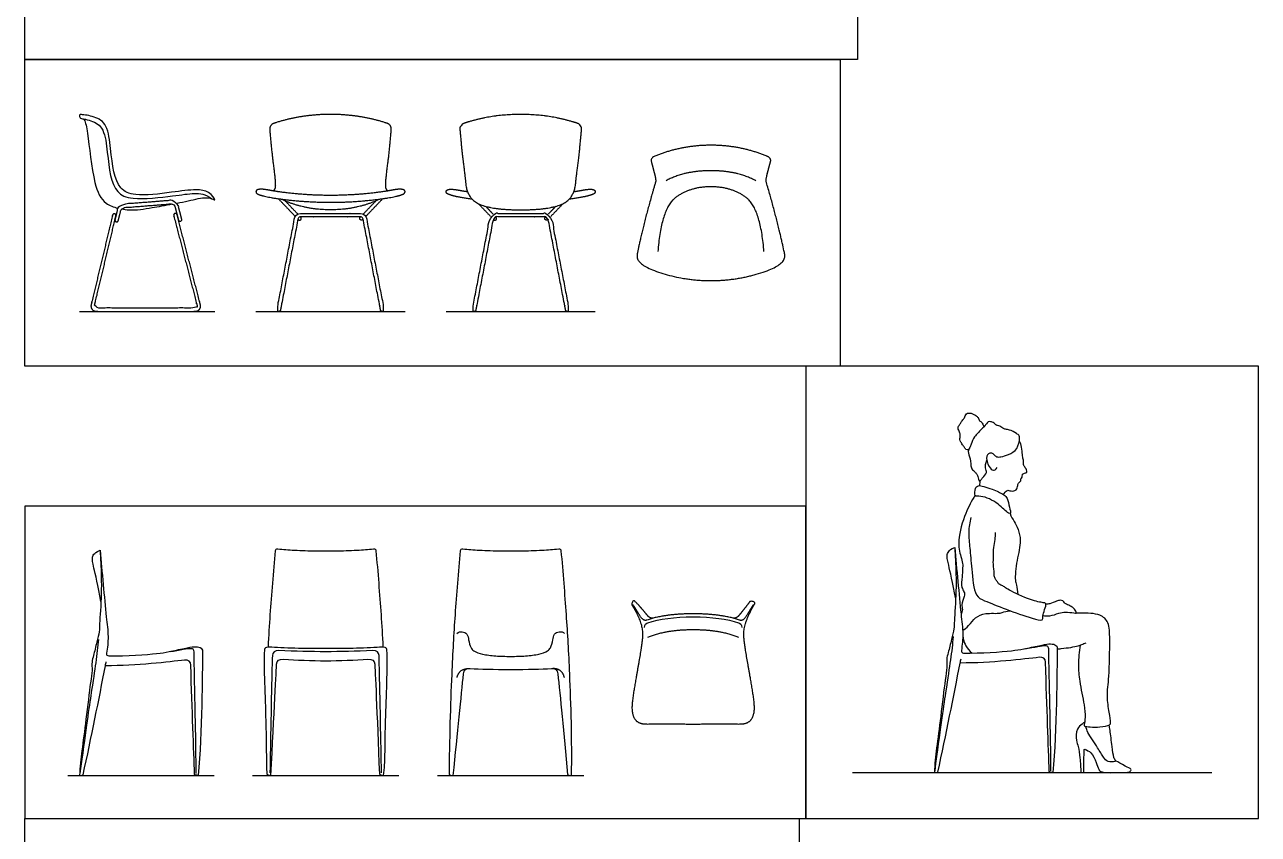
# Model space of a CAD drawing. Header units: millimetres. Extents: x 0 to 12.5, y -0.3 to 20.
# Drawn here: x 0.043 to 4.615, y 2.487 to 5.488 of the extents above; entities that cross this region are included whole.
import ezdxf

# ---------------------------------------------------------------- set-up
doc = ezdxf.new("R2010")
doc.units = ezdxf.units.MM
for name, color, linetype, true_color in [('AG-DETAIL-DIAGRAM', 7, 'Continuous', 0xccff66), ('AG-DETAILS', 7, 'Continuous', 0x66ffff), ('AG-DIAGRAM', 7, 'Continuous', 0xfecc66), ('AG-FURNITURE', 7, 'Continuous', 0x66ccff), ('AG-PEOPLE', 7, 'Continuous', 0xfc6666), ('X-VPRT', 6, 'Continuous', 0xff00ff)]:
    doc.layers.add(name, color=color, linetype=linetype, true_color=true_color)

msp = doc.modelspace()

# ---------------------------------------------------------------- linework, layer by layer
at = {"layer": 'AG-DETAIL-DIAGRAM'}
msp.add_open_spline([(2.7828, 4.6466), (2.7705, 4.8071), (2.6632, 4.8871), (2.5861, 4.8871), (2.509, 4.8871), (2.4017, 4.8071), (2.3895, 4.6466)], degree=2, knots=[-1.199439, -1.199439, -1.199439, -0.599719, 0, 0, 0.599719, 1.199439, 1.199439, 1.199439], dxfattribs=at)
at = {"layer": 'AG-DETAILS'}
for points, degree in [([(0.2491, 2.7121), (0.2686, 2.8622), (0.2926, 3.0253), (0.3082, 3.1254), (0.3157, 3.1828), (0.3172, 3.2095)], 3), ([(2.3522, 3.2173), (2.4185, 3.2461), (2.5205, 3.2461)], 2), ([(2.5205, 3.2461), (2.6225, 3.2461), (2.6888, 3.2173)], 2), ([(3.4167, 2.7224), (3.4363, 2.8725), (3.4603, 3.0357), (3.4759, 3.1357), (3.4834, 3.1931), (3.4849, 3.2198)], 3), ([(0.6789, 2.7122), (0.6758, 2.9288), (0.6714, 3.0995), (0.671, 3.1573), (0.6704, 3.1728), (0.66, 3.1763), (0.6354, 3.1728), (0.5986, 3.1658), (0.5822, 3.1631)], 3), ([(3.8465, 2.7225), (3.8435, 2.9391), (3.8391, 3.1098), (3.8386, 3.1676), (3.8381, 3.1831), (3.8276, 3.1866), (3.803, 3.1831), (3.7663, 3.1762), (3.7499, 3.1734)], 3), ([(1.6455, 3.0679), (1.6519, 3.1004), (1.6885, 3.1018)], 2), ([(2.0431, 3.0679), (2.0367, 3.1004), (2.0001, 3.1018)], 2)]:
    msp.add_open_spline(points, degree=degree, dxfattribs=at)
for points, knots in [([(1.6447, 3.2318), (1.6503, 3.2369), (1.663, 3.2405), (1.6847, 3.2311), (1.6884, 3.2043), (1.6947, 3.1807), (1.7069, 3.1642), (1.7445, 3.1534), (1.7813, 3.1478), (1.8248, 3.1466), (1.8443, 3.1466)], [-5.436047, -5.436047, -5.436047, -5.436047, -5.117837, -4.840798, -4.571936, -4.186639, -3.95378, -3.617729, -3.173797, -2.811959, -2.811959, -2.811959, -2.811959]), ([(1.8443, 3.1466), (1.8638, 3.1466), (1.9073, 3.1478), (1.9441, 3.1534), (1.9817, 3.1642), (1.9939, 3.1807), (2.0002, 3.2043), (2.0039, 3.2311), (2.0256, 3.2405), (2.0383, 3.2369), (2.044, 3.2318)], [-2.811959, -2.811959, -2.811959, -2.811959, -2.450121, -2.00619, -1.670138, -1.43728, -1.051983, -0.783121, -0.506081, -0.187871, -0.187871, -0.187871, -0.187871]), ([(1.1585, 3.164), (1.1041, 3.164), (1.0461, 3.1653), (0.9847, 3.1679), (0.9691, 3.1679), (0.9611, 3.1619), (0.9608, 3.15), (0.9603, 3.1341), (0.9593, 3.1007), (0.955, 2.8976), (0.9528, 2.7733), (0.9518, 2.7148)], [2.698703, 2.698703, 2.698703, 2.698703, 3.252308, 3.252308, 3.252308, 3.387772, 3.387772, 3.387772, 3.783544, 4.579493, 5.397406, 5.397406, 5.397406, 5.397406]), ([(1.3652, 2.7148), (1.3642, 2.7733), (1.362, 2.8976), (1.3577, 3.1007), (1.3567, 3.1341), (1.3563, 3.15), (1.3559, 3.1619), (1.3479, 3.1679), (1.3323, 3.1679), (1.2709, 3.1653), (1.2129, 3.164), (1.1585, 3.164)], [0, 0, 0, 0, 0.817913, 1.613862, 2.009634, 2.009634, 2.009634, 2.145098, 2.145098, 2.145098, 2.698703, 2.698703, 2.698703, 2.698703]), ([(0.3422, 3.1117), (0.3427, 3.1145), (0.3438, 3.1202), (0.3449, 3.1247), (0.3454, 3.1269)], [8.1503234, 8.1503234, 8.1503234, 8.1503234, 8.3189373, 8.4697789, 8.4697789, 8.4697789, 8.4697789]), ([(3.5098, 3.122), (3.5104, 3.1249), (3.5115, 3.1305), (3.5126, 3.135), (3.5131, 3.1373)], [8.1503234, 8.1503234, 8.1503234, 8.1503234, 8.3189373, 8.4697789, 8.4697789, 8.4697789, 8.4697789])]:
    msp.add_open_spline(points, degree=3, knots=knots, dxfattribs=at)
at = {"layer": 'AG-DIAGRAM'}
for points in [[(0.2462, 4.425), (0.7478, 4.425)], [(0.9002, 4.425), (1.4527, 4.425)], [(1.6051, 4.425), (2.1575, 4.425)], [(0.2032, 2.7054), (0.7453, 2.7054)], [(0.8875, 2.7054), (1.4295, 2.7054)], [(1.5733, 2.7054), (2.1153, 2.7054)], [(3.1111, 2.7157), (4.4424, 2.7157)]]:
    msp.add_lwpolyline(points, dxfattribs=at)
at = {"layer": 'AG-FURNITURE'}
for points, degree, knots in [([(0.6077, 4.8263), (0.6215, 4.829), (0.6631, 4.8375), (0.716, 4.851), (0.7385, 4.8418), (0.747, 4.8382), (0.7478, 4.839), (0.75, 4.841), (0.7267, 4.8715), (0.6737, 4.8788), (0.5852, 4.8656), (0.4525, 4.8497), (0.3772, 4.8858), (0.3655, 4.9903), (0.351, 5.12), (0.3044, 5.1481), (0.2568, 5.1548), (0.2468, 5.1548), (0.2458, 5.1513), (0.2457, 5.1491), (0.2464, 5.1455), (0.2472, 5.144), (0.2501, 5.1413), (0.2544, 5.1398), (0.2615, 5.1382), (0.27, 5.1368), (0.2993, 5.1301), (0.339, 5.1062), (0.3535, 4.9765), (0.3652, 4.8721), (0.4405, 4.836), (0.5968, 4.8525), (0.6676, 4.8648), (0.7122, 4.8607), (0.7371, 4.8423)], 3, [8.597227, 8.597227, 8.597227, 8.597227, 8.802306, 9.216981, 9.495761, 9.642843, 9.642843, 9.642843, 10.022355, 10.38754, 10.92534, 11.594538, 12.07821, 13.074506, 13.542427, 13.981099, 14.382927, 14.526254, 14.526254, 14.554608, 14.554608, 14.582963, 14.582963, 14.611318, 14.611318, 14.611318, 14.818033, 15.256705, 15.724626, 16.720922, 17.204594, 17.873793, 18.411592, 18.842014, 18.842014, 18.842014, 18.842014]), ([(0.2615, 5.1382), (0.2622, 5.1373), (0.2689, 5.1271), (0.2776, 5.0809), (0.2964, 4.9016), (0.3295, 4.8284), (0.3725, 4.8116), (0.3885, 4.8077)], 3, [14.893085, 14.893085, 14.893085, 14.893085, 14.938974, 15.351754, 16.126539, 16.657432, 16.949377, 16.949377, 16.949377, 16.949377]), ([(2.7522, 4.9095), (2.6843, 4.9465), (2.5861, 4.9465), (2.488, 4.9465), (2.4201, 4.9095)], 2, [-0.567162, -0.567162, -0.567162, 0, 0, 0.567162, 0.567162, 0.567162]), ([(0.4015, 4.8049), (0.4111, 4.8032), (0.4519, 4.7988), (0.5008, 4.8071), (0.5645, 4.8181), (0.5912, 4.8232)], 3, [7.385303, 7.385303, 7.385303, 7.385303, 7.557597, 8.119087, 8.515948, 8.515948, 8.515948, 8.515948]), ([(1.3604, 4.8416), (1.2765, 4.8015), (1.1764, 4.8015), (1.0764, 4.8015), (0.9925, 4.8416)], 2, [-0.627194, -0.627194, -0.627194, 0, 0, 0.627194, 0.627194, 0.627194]), ([(0.3225, 3.5398), (0.3228, 3.5235), (0.3254, 3.4881), (0.3293, 3.3803), (0.3201, 3.2709), (0.3204, 3.2386), (0.3103, 3.1996), (0.2985, 3.1506), (0.291, 3.1264), (0.294, 3.0923), (0.2857, 3.0461), (0.2702, 2.9104), (0.255, 2.7991), (0.2478, 2.7373), (0.2467, 2.7054), (0.2502, 2.7054), (0.2536, 2.7054), (0.2593, 2.7072), (0.2906, 2.8473), (0.3179, 2.9875), (0.3422, 3.1117)], 3, [-5.498739, -5.498739, -5.498739, -5.498739, -5.133981, -4.522068, -3.921794, -3.603559, -3.243901, -2.83625, -2.548231, -2.230293, -1.838875, -1.170748, -0.54712, -0.002841, -0.002841, -0.002841, 0.041162, 0.041162, 0.041162, 1.396062, 1.396062, 1.396062, 1.396062]), ([(0.3256, 3.3497), (0.3146, 3.4103), (0.2955, 3.491), (0.2923, 3.5108), (0.2975, 3.5242), (0.3077, 3.5339), (0.3225, 3.5398)], 3, [0, 0, 0, 0, 0.1817296, 0.3634593, 0.5451889, 0.7004793, 0.7004793, 0.7004793, 0.7004793]), ([(0.3225, 3.5398), (0.3255, 3.5), (0.3341, 3.4157), (0.3444, 3.2954), (0.3546, 3.222), (0.3501, 3.1787), (0.3467, 3.1581), (0.3458, 3.1522), (0.3484, 3.1491), (0.3545, 3.1487), (0.4211, 3.1474), (0.5303, 3.1559), (0.5721, 3.1628), (0.6404, 3.1773), (0.6716, 3.1839), (0.6962, 3.1811), (0.7022, 3.1723), (0.7009, 3.0827), (0.7003, 2.8657), (0.6862, 2.7054), (0.683, 2.7054), (0.6798, 2.7054), (0.6728, 2.7091), (0.6692, 2.8006), (0.6638, 2.9448), (0.6586, 3.1145), (0.6582, 3.1279), (0.6505, 3.1341), (0.6356, 3.1329), (0.5777, 3.1261), (0.4596, 3.1115), (0.3422, 3.1117)], 3, [0.700479, 0.700479, 0.700479, 0.700479, 1.354945, 1.983319, 2.474126, 2.927287, 2.927287, 2.927287, 2.986793, 2.986793, 2.986793, 3.332954, 3.506035, 3.679115, 3.852196, 4.025277, 4.198357, 4.198357, 5.691943, 5.691943, 5.691943, 5.742652, 5.742652, 5.742652, 7.053504, 7.053504, 7.053504, 7.193653, 7.193653, 7.193653, 8.150323, 8.150323, 8.150323, 8.150323]), ([(1.3721, 3.1809), (1.37, 3.2249), (1.363, 3.333), (1.3532, 3.4592), (1.3459, 3.5379), (1.3455, 3.5423), (1.3423, 3.5441), (1.3362, 3.5434), (1.3156, 3.5417), (1.2763, 3.5386), (1.1968, 3.5362), (1.1713, 3.5364), (1.1457, 3.5364), (1.1202, 3.5362), (1.0407, 3.5386), (1.0014, 3.5417), (0.9808, 3.5434), (0.9747, 3.5441), (0.9715, 3.5423), (0.9711, 3.5379), (0.9638, 3.4592), (0.954, 3.333), (0.947, 3.2249), (0.9449, 3.1809)], 3, [1.500921, 1.500921, 1.500921, 1.500921, 1.961574, 2.844589, 2.844589, 2.844589, 2.896367, 2.896367, 2.896367, 3.347624, 3.851492, 4.206612, 4.206612, 4.561732, 5.065601, 5.516857, 5.516857, 5.516857, 5.568636, 5.568636, 5.568636, 6.45165, 6.912304, 6.912304, 6.912304, 6.912304]), ([(1.6937, 3.1016), (1.6791, 3.1031), (1.6711, 3.0967), (1.6696, 3.0824), (1.661, 3.0011), (1.6481, 2.8642), (1.6311, 2.7054), (1.6271, 2.7054), (1.623, 2.7054), (1.6157, 2.7086), (1.6167, 2.8325), (1.6241, 3.0793), (1.6369, 3.2961), (1.6496, 3.4592), (1.6569, 3.5379), (1.6573, 3.5423), (1.6605, 3.5441), (1.6666, 3.5434), (1.6872, 3.5417), (1.7265, 3.5386), (1.806, 3.5362), (1.8315, 3.5364), (1.8571, 3.5364), (1.8826, 3.5362), (1.9621, 3.5386), (2.0014, 3.5417), (2.022, 3.5434), (2.0281, 3.5441), (2.0313, 3.5423), (2.0317, 3.5379), (2.039, 3.4592), (2.0517, 3.2961), (2.0645, 3.0793), (2.0719, 2.8325), (2.0696, 2.7054), (2.0656, 2.7054), (2.0615, 2.7054), (2.0543, 2.7083), (2.0406, 2.8642), (2.0276, 3.0011), (2.019, 3.0824), (2.0175, 3.0967), (2.0095, 3.1031), (1.9949, 3.1016), (1.9576, 3.0998), (1.9074, 3.0983), (1.7812, 3.0983), (1.7311, 3.0998), (1.6937, 3.1016)], 3, [-1.445753, -1.445753, -1.445753, -1.445753, -1.302803, -1.302803, -1.302803, -0.052329, -0.052329, -0.052329, 0.004289, 0.004289, 0.004289, 1.102481, 1.956227, 2.839241, 2.839241, 2.839241, 2.89102, 2.89102, 2.89102, 3.342276, 3.846145, 4.201265, 4.201265, 4.556385, 5.060254, 5.51151, 5.51151, 5.51151, 5.563289, 5.563289, 5.563289, 6.446303, 7.300049, 8.414984, 8.414984, 8.414984, 8.47059, 8.47059, 8.47059, 9.705333, 9.705333, 9.705333, 9.848284, 9.848284, 9.848284, 10.342548, 10.342548, 10.836813, 10.836813, 10.836813, 10.836813]), ([(3.4902, 3.5501), (3.4905, 3.5338), (3.493, 3.4984), (3.4969, 3.3906), (3.4878, 3.2812), (3.4881, 3.2489), (3.478, 3.21), (3.4662, 3.1609), (3.4587, 3.1368), (3.4617, 3.1027), (3.4534, 3.0564), (3.4378, 2.9207), (3.4227, 2.8094), (3.4155, 2.7476), (3.4144, 2.7157), (3.4178, 2.7157), (3.4212, 2.7157), (3.427, 2.7176), (3.4582, 2.8577), (3.4856, 2.9979), (3.5098, 3.122)], 3, [-5.498739, -5.498739, -5.498739, -5.498739, -5.133981, -4.522068, -3.921794, -3.603559, -3.243901, -2.83625, -2.548231, -2.230293, -1.838875, -1.170748, -0.54712, -0.002841, -0.002841, -0.002841, 0.041162, 0.041162, 0.041162, 1.396062, 1.396062, 1.396062, 1.396062]), ([(3.4933, 3.3601), (3.4823, 3.4207), (3.4632, 3.5013), (3.46, 3.5211), (3.4651, 3.5345), (3.4754, 3.5443), (3.4902, 3.5501)], 3, [0, 0, 0, 0, 0.1817296, 0.3634593, 0.5451889, 0.7004793, 0.7004793, 0.7004793, 0.7004793]), ([(3.4902, 3.5501), (3.4931, 3.5104), (3.5017, 3.4261), (3.5121, 3.3058), (3.5223, 3.2323), (3.5178, 3.189), (3.5144, 3.1684), (3.5135, 3.1625), (3.5161, 3.1594), (3.5222, 3.1591), (3.5887, 3.1578), (3.698, 3.1662), (3.7398, 3.1731), (3.8081, 3.1876), (3.8393, 3.1942), (3.8639, 3.1915), (3.8698, 3.1826), (3.8685, 3.093), (3.8679, 2.876), (3.8538, 2.7157), (3.8507, 2.7157), (3.8475, 2.7157), (3.8404, 2.7194), (3.8369, 2.811), (3.8314, 2.9551), (3.8263, 3.1248), (3.8259, 3.1383), (3.8182, 3.1444), (3.8032, 3.1432), (3.7453, 3.1364), (3.6272, 3.1218), (3.5098, 3.122)], 3, [0.700479, 0.700479, 0.700479, 0.700479, 1.354945, 1.983319, 2.474126, 2.927287, 2.927287, 2.927287, 2.986793, 2.986793, 2.986793, 3.332954, 3.506035, 3.679115, 3.852196, 4.025277, 4.198357, 4.198357, 5.691943, 5.691943, 5.691943, 5.742652, 5.742652, 5.742652, 7.053504, 7.053504, 7.053504, 7.193653, 7.193653, 7.193653, 8.150323, 8.150323, 8.150323, 8.150323]), ([(2.5205, 3.3044), (2.4155, 3.3044), (2.3463, 3.2804), (2.3347, 3.2764), (2.3182, 3.305)], 2, [0, 0, 0, 0.5815544, 0.5815544, 0.7312253, 0.7312253, 0.7312253]), ([(2.34, 3.2541), (2.3392, 3.2649), (2.3479, 3.2693), (2.3937, 3.2851), (2.4513, 3.2933), (2.5205, 3.2933)], 3, [-0.0676165, -0.0676165, -0.0676165, -0.0676165, 0, 0, 0.5863862, 0.5863862, 0.5863862, 0.5863862]), ([(2.7229, 3.305), (2.7064, 3.2764), (2.6948, 3.2804), (2.6255, 3.3044), (2.5205, 3.3044)], 2, [-0.7312253, -0.7312253, -0.7312253, -0.5815544, -0.5815544, 0, 0, 0]), ([(2.5205, 3.2933), (2.5898, 3.2933), (2.6473, 3.2851), (2.6931, 3.2693), (2.7019, 3.2649), (2.701, 3.2541)], 3, [0.5863862, 0.5863862, 0.5863862, 0.5863862, 1.1727724, 1.1727724, 1.2403889, 1.2403889, 1.2403889, 1.2403889]), ([(1.0027, 3.1361), (0.9859, 3.137), (0.9772, 3.1323), (0.9767, 3.1174), (0.9755, 3.1029), (0.9682, 2.9379), (0.955, 2.7054), (0.9515, 2.7054), (0.948, 2.7054), (0.9401, 2.7097), (0.9397, 2.733), (0.9382, 2.7882), (0.938, 2.9178), (0.9263, 3.16), (0.9353, 3.1825), (0.9783, 3.179), (1.0867, 3.175), (1.1207, 3.1753), (1.1585, 3.1753), (1.1963, 3.1753), (1.2303, 3.175), (1.3387, 3.179), (1.3817, 3.1825), (1.3907, 3.16), (1.379, 2.9178), (1.3788, 2.7882), (1.3773, 2.733), (1.3725, 2.7054), (1.369, 2.7054), (1.3655, 2.7054), (1.3577, 2.7096), (1.3489, 2.9379), (1.3415, 3.1029), (1.3403, 3.1174), (1.3398, 3.1323), (1.3311, 3.137), (1.3143, 3.1361), (1.2697, 3.1331), (1.2087, 3.1306), (1.1585, 3.1306), (1.1084, 3.1306), (1.0473, 3.1331), (1.0027, 3.1361)], 3, [-5.226525, -5.226525, -5.226525, -5.226525, -5.093483, -5.093483, -5.093483, -3.711395, -3.711395, -3.711395, -3.65477, -3.65477, -3.65477, -3.188489, -2.487269, -1.599375, -1.390145, -1.146021, -0.609908, 0, 0, 0, 0.609908, 1.146021, 1.390145, 1.599375, 2.487269, 3.188489, 3.677088, 3.677088, 3.677088, 3.733419, 3.733419, 3.733419, 5.093483, 5.093483, 5.093483, 5.226525, 5.226525, 5.226525, 5.738228, 5.738228, 5.738228, 6.24993, 6.24993, 6.24993, 6.24993])]:
    msp.add_open_spline(points, degree=degree, knots=knots, dxfattribs=at)
for points, weights, degree, knots in [([(1.3886, 4.8715), (1.3827, 4.877), (1.3791, 4.899), (1.3875, 4.9619), (1.3951, 5.0189), (1.4017, 5.0993), (1.4031, 5.1166), (1.3867, 5.1221), (1.2866, 5.1552), (1.1764, 5.1552), (1.0663, 5.1552), (0.9662, 5.1221), (0.9497, 5.1166), (0.9511, 5.0993), (0.9578, 5.0189), (0.9653, 4.9619), (0.9737, 4.899), (0.9702, 4.877), (0.9642, 4.8715)], [1, 1, 1, 1, 1, 1, 0.786013437389, 1, 1, 1, 1, 1, 0.786013437389, 1, 1, 1, 1, 1, 1], 2, [-1.506555, -1.506555, -1.506555, -1.344844, -1.053884, -1.053884, -0.790496, -0.790496, -0.694037, -0.694037, 0.010863, 0.010863, 0.715763, 0.715763, 0.812222, 0.812222, 1.07561, 1.07561, 1.366569, 1.528281, 1.528281, 1.528281]), ([(1.8813, 4.8015), (1.7812, 4.8015), (1.6828, 4.8405), (1.6752, 4.9243), (1.6702, 4.9619), (1.6626, 5.0189), (1.656, 5.0993), (1.6546, 5.1166), (1.671, 5.1221), (1.7711, 5.1552), (1.8813, 5.1552), (1.9914, 5.1552), (2.0915, 5.1221), (2.108, 5.1166), (2.1066, 5.0993), (2.1, 5.0189), (2.0924, 4.9619), (2.0873, 4.9243), (2.0797, 4.8405), (1.9813, 4.8015), (1.8813, 4.8015)], [1, 1, 1, 1, 1, 1, 1, 0.786013437389, 1, 1, 1, 1, 1, 0.786013437389, 1, 1, 1, 1, 1, 1, 1], 2, [0, 0, 0, 0.437561, 0.875122, 1.049419, 1.049419, 1.312806, 1.312806, 1.409265, 1.409265, 2.114165, 2.114165, 2.819065, 2.819065, 2.915524, 2.915524, 3.178912, 3.178912, 3.353208, 3.79077, 4.228331, 4.228331, 4.228331]), ([(2.7939, 5.0001), (2.81, 4.9948), (2.8076, 4.9819), (2.8048, 4.9719), (2.7972, 4.9431), (2.789, 4.9133), (2.791, 4.9052), (2.7918, 4.9026), (2.816, 4.8214), (2.8529, 4.6724), (2.8666, 4.5987), (2.6831, 4.5393), (2.5861, 4.5393), (2.4891, 4.5393), (2.3057, 4.5987), (2.3193, 4.6724), (2.3563, 4.8214), (2.3805, 4.9026), (2.3813, 4.9052), (2.3832, 4.9133), (2.375, 4.9431), (2.3675, 4.9719), (2.3647, 4.9819), (2.3623, 4.9948), (2.3784, 5.0001), (2.4763, 5.0409), (2.5861, 5.0409), (2.696, 5.0409), (2.7939, 5.0001)], [1, 0.786013437389, 1, 1, 1, 1, 1, 1, 1, 1, 1, 1, 1, 1, 1, 1, 1, 1, 1, 1, 1, 1, 1, 0.786013437389, 1, 1, 1, 1, 1], 2, [-2.610688, -2.610688, -2.610688, -2.514229, -2.514229, -2.250842, -2.250842, -1.959882, -1.927814, -1.927814, -1.445861, -0.963907, -0.481954, 0, 0, 0.481954, 0.963907, 1.445861, 1.927814, 1.927814, 1.959882, 2.250842, 2.250842, 2.514229, 2.514229, 2.610688, 2.610688, 3.315588, 3.315588, 4.020488, 4.020488, 4.020488]), ([(1.4452, 4.8597), (1.4272, 4.8519), (1.3982, 4.8461), (1.2885, 4.8329), (1.2329, 4.8296), (1.1764, 4.8296), (1.12, 4.8296), (1.0644, 4.8329), (0.9546, 4.8461), (0.9256, 4.8519), (0.9076, 4.8597), (0.8988, 4.8628), (0.9, 4.8697), (0.903, 4.8765), (0.9123, 4.8811), (0.946, 4.8748), (0.9633, 4.8714), (0.9855, 4.868), (1.0125, 4.8647), (1.0664, 4.8583), (1.121, 4.855), (1.1764, 4.855), (1.2318, 4.855), (1.2865, 4.8583), (1.3403, 4.8647), (1.3673, 4.868), (1.3896, 4.8714), (1.4069, 4.8748), (1.4406, 4.8811), (1.4499, 4.8765), (1.4529, 4.8697), (1.4541, 4.8628), (1.4452, 4.8597)], [1, 1, 1, 1, 1, 1, 1, 1, 1, 1, 1, 0.804737854124, 0.804737854124, 1, 1, 1, 1, 1, 1, 1, 1, 1, 1, 1, 1, 1, 1, 1, 1, 1, 0.804737854124, 0.804737854124, 1], 3, [-0.921582, -0.921582, -0.921582, -0.921582, -0.460791, -0.460791, 0, 0, 0, 0.460791, 0.460791, 0.921582, 0.921582, 0.921582, 0.987032, 0.987032, 1.281363, 1.281363, 1.281363, 1.510245, 1.510245, 1.510245, 1.968008, 1.968008, 1.968008, 2.425771, 2.425771, 2.425771, 2.654652, 2.654652, 2.654652, 2.948983, 2.948983, 3.014433, 3.014433, 3.014433, 3.014433]), ([(1.7014, 4.8411), (1.6548, 4.8471), (1.629, 4.8525), (1.6125, 4.8597), (1.6036, 4.8628), (1.6048, 4.8697), (1.6078, 4.8765), (1.6172, 4.8811), (1.6508, 4.8748), (1.6604, 4.8729), (1.6716, 4.871), (1.6842, 4.8692)], [1, 1, 1, 1, 0.804737854124, 0.804737854124, 1, 1, 1, 1, 1, 1], 3, [0.4983366, 0.4983366, 0.4983366, 0.4983366, 0.9215822, 0.9215822, 0.9215822, 0.9870321, 0.9870321, 1.2813634, 1.2813634, 1.2813634, 1.4084177, 1.4084177, 1.4084177, 1.4084177]), ([(2.0784, 4.8692), (2.091, 4.871), (2.1021, 4.8729), (2.1117, 4.8748), (2.1454, 4.8811), (2.1547, 4.8765), (2.1577, 4.8697), (2.1589, 4.8628), (2.1501, 4.8597), (2.1335, 4.8525), (2.1077, 4.8471), (2.0611, 4.8411)], [1, 1, 1, 1, 1, 1, 0.804737854124, 0.804737854124, 1, 1, 1, 1], 3, [2.5275976, 2.5275976, 2.5275976, 2.5275976, 2.654652, 2.654652, 2.654652, 2.9489832, 2.9489832, 3.0144331, 3.0144331, 3.0144331, 3.4376787, 3.4376787, 3.4376787, 3.4376787]), ([(0.3777, 4.7648), (0.3823, 4.784), (0.3869, 4.8032), (0.3912, 4.8211), (0.4095, 4.8225), (0.506, 4.8301), (0.5855, 4.8364), (0.6066, 4.838), (0.6119, 4.8175), (0.6192, 4.7895), (0.6251, 4.7669), (0.6267, 4.7608), (0.6205, 4.7592), (0.6144, 4.7576), (0.6128, 4.7637), (0.6069, 4.7863), (0.5996, 4.8143), (0.597, 4.8245), (0.5865, 4.8237), (0.507, 4.8175), (0.4105, 4.8099), (0.4014, 4.8091), (0.3993, 4.8002), (0.3947, 4.781), (0.3901, 4.7618), (0.3886, 4.7556), (0.3824, 4.7571), (0.3763, 4.7586), (0.3777, 4.7648)], [1, 1, 1, 0.808739406209, 1, 1, 1, 0.766394209219, 1, 1, 1, 0.707106781187, 1, 0.707106781187, 1, 1, 1, 0.766394209221, 1, 1, 1, 0.80873940621, 1, 1, 1, 0.707106781187, 1, 0.707106781187, 1], 2, [0, 0, 0, 0.300556, 0.300556, 0.33225, 0.33225, 0.678374, 0.678374, 0.713536, 0.713536, 1.015801, 1.015801, 1.048526, 1.048526, 1.081251, 1.081251, 1.383516, 1.383516, 1.418677, 1.418677, 1.764802, 1.764802, 1.796495, 1.796495, 2.097052, 2.097052, 2.129777, 2.129777, 2.162502, 2.162502, 2.162502]), ([(0.6076, 4.7836), (0.651, 4.6166), (0.6943, 4.4497), (0.6968, 4.4403), (0.6908, 4.4326), (0.6849, 4.425), (0.6752, 4.425), (0.4918, 4.425), (0.3085, 4.425), (0.2989, 4.425), (0.2929, 4.4325), (0.287, 4.44), (0.2892, 4.4493), (0.329, 4.6158), (0.3688, 4.7822), (0.3703, 4.7883), (0.3765, 4.7869), (0.3827, 4.7854), (0.3812, 4.7792), (0.3414, 4.6128), (0.3016, 4.4464), (0.3008, 4.443), (0.3029, 4.4404), (0.305, 4.4377), (0.3085, 4.4377), (0.4918, 4.4377), (0.6752, 4.4377), (0.6786, 4.4377), (0.6808, 4.4404), (0.6829, 4.4432), (0.682, 4.4465), (0.6387, 4.6134), (0.5953, 4.7804), (0.5937, 4.7865), (0.5999, 4.7881), (0.606, 4.7897), (0.6076, 4.7836)], [1, 1, 1, 0.897724305441, 1, 0.897724305441, 1, 1, 1, 0.899842713001, 1, 0.899842713001, 1, 1, 1, 0.707106781186, 1, 0.707106781186, 1, 1, 1, 0.899842713002, 1, 0.899842713002, 1, 1, 1, 0.897724305442, 1, 0.897724305442, 1, 1, 1, 0.707106781187, 1, 0.707106781187, 1], 2, [0, 0, 0, 1.15656, 1.15656, 1.215761, 1.215761, 1.274961, 1.274961, 2.384276, 2.384276, 2.44285, 2.44285, 2.501423, 2.501423, 3.658648, 3.658648, 3.691373, 3.691373, 3.724098, 3.724098, 4.881322, 4.881322, 4.90228, 4.90228, 4.923237, 4.923237, 6.032553, 6.032553, 6.053735, 6.053735, 6.074917, 6.074917, 7.231477, 7.231477, 7.264202, 7.264202, 7.296927, 7.296927, 7.296927]), ([(1.1764, 4.7883), (1.1207, 4.7883), (1.0651, 4.7883), (1.0467, 4.7883), (1.0433, 4.7703), (1.0102, 4.5982), (0.9784, 4.4324), (0.9772, 4.4262), (0.9834, 4.425), (0.9897, 4.4238), (0.9909, 4.43), (1.0227, 4.5958), (1.0558, 4.7679), (1.0572, 4.7756), (1.0651, 4.7756), (1.1207, 4.7756), (1.1764, 4.7756), (1.2321, 4.7756), (1.2878, 4.7756), (1.2956, 4.7756), (1.2971, 4.7679), (1.3301, 4.5958), (1.362, 4.43), (1.3632, 4.4238), (1.3694, 4.425), (1.3757, 4.4262), (1.3745, 4.4324), (1.3426, 4.5982), (1.3096, 4.7703), (1.3061, 4.7883), (1.2878, 4.7883), (1.2321, 4.7883), (1.1764, 4.7883)], [1, 1, 1, 0.770907006436, 1, 1, 1, 0.707106781187, 1, 0.707106781187, 1, 1, 1, 0.770907006436, 1, 1, 1, 1, 1, 0.770907006436, 1, 1, 1, 0.707106781187, 1, 0.707106781187, 1, 1, 1, 0.770907006436, 1, 1, 1], 2, [-1.652242, -1.652242, -1.652242, -0.91673, -0.91673, -0.857778, -0.857778, -0.06545, -0.06545, -0.032725, -0.032725, 0, 0, 0.792328, 0.792328, 0.85128, 0.85128, 1.586793, 1.586793, 2.322305, 2.322305, 2.381257, 2.381257, 3.173585, 3.173585, 3.20631, 3.20631, 3.239035, 3.239035, 4.031363, 4.031363, 4.090315, 4.090315, 4.825828, 4.825828, 4.825828]), ([(1.0556, 4.7669), (1.0564, 4.766), (1.0572, 4.7652), (1.0616, 4.7606), (1.0662, 4.765), (1.0708, 4.7694), (1.0664, 4.774), (1.0656, 4.7748), (1.0648, 4.7756)], [1, 1, 1, 0.707106781187, 1, 0.707106781187, 1, 1, 1], 2, [0.32549155, 0.32549155, 0.32549155, 0.33258921, 0.33258921, 0.36531413, 0.36531413, 0.39803906, 0.39803906, 0.40490074, 0.40490074, 0.40490074]), ([(1.2973, 4.7669), (1.2965, 4.766), (1.2957, 4.7652), (1.2913, 4.7606), (1.2867, 4.765), (1.2821, 4.7694), (1.2865, 4.774), (1.2873, 4.7748), (1.2881, 4.7756)], [1, 1, 1, 0.707106781187, 1, 0.707106781187, 1, 1, 1], 2, [0.32549155, 0.32549155, 0.32549155, 0.33258921, 0.33258921, 0.36531413, 0.36531413, 0.39803906, 0.39803906, 0.40490074, 0.40490074, 0.40490074]), ([(1.8813, 4.7883), (1.8256, 4.7883), (1.789, 4.7883), (1.7706, 4.7883), (1.7672, 4.7703), (1.7341, 4.5982), (1.7023, 4.4324), (1.7011, 4.4262), (1.7073, 4.425), (1.7136, 4.4238), (1.7148, 4.43), (1.7466, 4.5958), (1.7797, 4.7679), (1.7811, 4.7756), (1.789, 4.7756), (1.8256, 4.7756), (1.8813, 4.7756), (1.937, 4.7756), (1.9736, 4.7756), (1.9814, 4.7756), (1.9829, 4.7679), (2.0159, 4.5958), (2.0478, 4.43), (2.049, 4.4238), (2.0552, 4.425), (2.0615, 4.4262), (2.0603, 4.4324), (2.0284, 4.5982), (1.9954, 4.7703), (1.9919, 4.7883), (1.9736, 4.7883), (1.937, 4.7883), (1.8813, 4.7883)], [1, 1, 1, 0.770907006436, 1, 1, 1, 0.707106781187, 1, 0.707106781187, 1, 1, 1, 0.770907006436, 1, 1, 1, 1, 1, 0.770907006436, 1, 1, 1, 0.707106781187, 1, 0.707106781187, 1, 1, 1, 0.770907006436, 1, 1, 1], 2, [-1.652242, -1.652242, -1.652242, -0.91673, -0.91673, -0.857778, -0.857778, -0.06545, -0.06545, -0.032725, -0.032725, 0, 0, 0.792328, 0.792328, 0.85128, 0.85128, 1.586793, 1.586793, 2.322305, 2.322305, 2.381257, 2.381257, 3.173585, 3.173585, 3.20631, 3.20631, 3.239035, 3.239035, 4.031363, 4.031363, 4.090315, 4.090315, 4.825828, 4.825828, 4.825828]), ([(1.7795, 4.7669), (1.7803, 4.766), (1.7811, 4.7652), (1.7855, 4.7606), (1.7901, 4.765), (1.7947, 4.7694), (1.7903, 4.774), (1.7895, 4.7748), (1.7887, 4.7756)], [1, 1, 1, 0.707106781187, 1, 0.707106781187, 1, 1, 1], 2, [0.32549155, 0.32549155, 0.32549155, 0.33258921, 0.33258921, 0.36531413, 0.36531413, 0.39803906, 0.39803906, 0.40490074, 0.40490074, 0.40490074]), ([(1.9831, 4.7669), (1.9823, 4.766), (1.9815, 4.7652), (1.9771, 4.7606), (1.9725, 4.765), (1.9679, 4.7694), (1.9723, 4.774), (1.9731, 4.7748), (1.9739, 4.7756)], [1, 1, 1, 0.707106781187, 1, 0.707106781187, 1, 1, 1], 2, [0.32549155, 0.32549155, 0.32549155, 0.33258921, 0.33258921, 0.36531413, 0.36531413, 0.39803906, 0.39803906, 0.40490074, 0.40490074, 0.40490074]), ([(2.3739, 3.2886), (2.3655, 3.2872), (2.3583, 3.2899), (2.3524, 3.2967), (2.338, 3.3136), (2.3245, 3.3312), (2.3025, 3.3529), (2.2968, 3.3524), (2.2923, 3.3483), (2.2932, 3.3377), (2.3201, 3.2953), (2.3327, 3.2609), (2.333, 3.2274), (2.3326, 3.1932), (2.3105, 3.0849), (2.2872, 2.9326), (2.3183, 2.8906), (2.3738, 2.899), (2.479, 2.8959), (2.5205, 2.8959)], [1.00062075857, 1.00062075857, 1.00062075857, 1.00062075857, 1.00062075857, 1.00062075857, 1.16610105941, 0.938405664238, 0.938405664238, 1, 1, 1, 1, 1, 1, 1, 1, 1, 1, 1], 3, [0.001101, 0.001101, 0.001101, 0.001101, 0.089429, 0.089429, 0.089429, 0.518774, 0.518774, 0.518774, 0.594905, 0.594905, 0.594905, 1.015991, 1.015991, 1.015991, 2.531842, 2.972542, 3.577155, 4.168276, 4.598708, 4.598708, 4.598708, 4.598708]), ([(2.5205, 2.8959), (2.562, 2.8959), (2.6673, 2.899), (2.7227, 2.8906), (2.7539, 2.9326), (2.7306, 3.0849), (2.7085, 3.1932), (2.708, 3.2274), (2.7083, 3.2609), (2.721, 3.2953), (2.7493, 3.343), (2.7488, 3.3483), (2.7443, 3.3524), (2.731, 3.35), (2.7165, 3.3312), (2.7031, 3.3136), (2.6887, 3.2967), (2.6827, 3.2899), (2.6756, 3.2872), (2.6672, 3.2886)], [1, 1, 1, 1, 1, 1, 1, 1, 1, 1, 1.16610105941, 0.938405664238, 0.938405664238, 1.00062075857, 1.00062075857, 1.00062075857, 1.00062075857, 1.00062075857, 1.00062075857, 1.00062075857], 3, [4.598708, 4.598708, 4.598708, 4.598708, 5.02914, 5.620261, 6.224874, 6.665574, 8.181425, 8.181425, 8.181425, 8.624927, 8.624927, 8.624927, 8.710227, 8.710227, 8.710227, 9.107987, 9.107987, 9.107987, 9.196315, 9.196315, 9.196315, 9.196315])]:
    msp.add_rational_spline(points, weights, degree=degree, knots=knots, dxfattribs=at)
for points in [[(0.9828, 4.843), (1.0148, 4.8095), (1.0458, 4.7771)], [(1.055, 4.7859), (1.032, 4.8098), (1.0085, 4.8344)], [(1.2979, 4.7859), (1.3208, 4.8098), (1.3443, 4.8344)], [(1.3701, 4.843), (1.338, 4.8095), (1.3071, 4.7771)], [(1.7245, 4.8243), (1.7474, 4.8004), (1.7697, 4.7771)], [(1.7789, 4.7859), (1.7652, 4.8001), (1.7514, 4.8146)], [(1.9837, 4.7859), (1.9973, 4.8001), (2.0112, 4.8146)], [(2.0381, 4.8243), (2.0152, 4.8004), (1.9929, 4.7771)], [(2.3182, 3.305), (2.3095, 3.3193), (2.2976, 3.3385)], [(2.7434, 3.3385), (2.7315, 3.3193), (2.7229, 3.305)]]:
    msp.add_open_spline(points, degree=2, dxfattribs=at)
at = {"layer": 'AG-PEOPLE'}
for points, knots in [([(3.5409, 3.9118), (3.5377, 3.9114), (3.5299, 3.9114), (3.5252, 3.9237), (3.5201, 3.9276), (3.5127, 3.9411), (3.508, 3.9502), (3.5111, 3.9653), (3.5088, 3.9773), (3.5003, 3.9912), (3.5038, 4.0007), (3.5114, 4.0097), (3.5162, 4.0201), (3.522, 4.0259), (3.5264, 4.0303), (3.5317, 4.0493), (3.5512, 4.0491), (3.5683, 4.0392), (3.5773, 4.0326), (3.58, 4.0184), (3.5923, 4.015), (3.5933, 4.0065), (3.5987, 3.9974)], [0, 0, 0, 0, 0.187051, 0.388944, 0.543696, 0.771586, 0.964542, 1.190362, 1.401713, 1.634577, 1.813726, 2.017797, 2.22115, 2.385622, 2.534842, 2.780547, 3.023187, 3.288834, 3.484439, 3.697138, 3.89478, 4.088908, 4.088908, 4.088908, 4.088908]), ([(3.6344, 3.8953), (3.6371, 3.8916), (3.6449, 3.8844), (3.6622, 3.8859), (3.6899, 3.8946), (3.7242, 3.9122), (3.731, 3.9536), (3.73, 3.9654), (3.7178, 3.9729), (3.6941, 3.9876), (3.6784, 3.9871), (3.6682, 3.9923), (3.6535, 4.0024), (3.6442, 4.001), (3.637, 4.0131), (3.6222, 4.0159), (3.6124, 4.0182), (3.6017, 3.998), (3.5869, 3.9884), (3.5762, 3.9738), (3.5621, 3.9616), (3.5496, 3.933), (3.5468, 3.9212), (3.5348, 3.9048), (3.551, 3.8791), (3.5474, 3.8446), (3.5617, 3.8331), (3.5701, 3.8245), (3.5765, 3.8143), (3.5789, 3.7943), (3.5878, 3.8006), (3.5925, 3.8102), (3.6122, 3.8272), (3.6015, 3.8439), (3.6042, 3.8627), (3.6087, 3.8733)], [0, 0, 0, 0, 0.217418, 0.45046, 0.765414, 1.122742, 1.485389, 1.673039, 1.884688, 2.193756, 2.419058, 2.615998, 2.858244, 3.024414, 3.229338, 3.453284, 3.621302, 3.883993, 4.13509, 4.375759, 4.632132, 4.952045, 5.160941, 5.398969, 5.709439, 6.045035, 6.280745, 6.477831, 6.689401, 6.922267, 7.066336, 7.267627, 7.542925, 7.788062, 8.066875, 8.066875, 8.066875, 8.066875]), ([(3.6717, 3.7453), (3.6734, 3.752), (3.6828, 3.767), (3.6981, 3.7575), (3.7199, 3.7613), (3.7229, 3.78), (3.7269, 3.7911), (3.7359, 3.7965), (3.7335, 3.8052), (3.7412, 3.8098), (3.7396, 3.8191), (3.7426, 3.8245), (3.7527, 3.8261), (3.7575, 3.8284), (3.7572, 3.839), (3.7511, 3.8457), (3.7435, 3.8573), (3.7455, 3.8706), (3.7413, 3.8849), (3.74, 3.9069), (3.7355, 3.9332), (3.7322, 3.9402), (3.729, 3.944)], [0, 0, 0, 0, 0.259158, 0.481037, 0.730125, 0.96621, 1.163781, 1.335045, 1.488135, 1.644399, 1.811037, 1.945011, 2.12376, 2.247996, 2.419329, 2.594677, 2.801673, 3.006957, 3.223868, 3.496365, 3.801256, 3.976461, 3.976461, 3.976461, 3.976461]), ([(3.6344, 3.8953), (3.6315, 3.8978), (3.6239, 3.9034), (3.602, 3.8894), (3.6147, 3.8491), (3.6315, 3.8336), (3.6416, 3.838), (3.6466, 3.8465)], [0, 0, 0, 0, 0.216928, 0.495181, 0.894443, 1.186891, 1.403127, 1.403127, 1.403127, 1.403127]), ([(3.5829, 3.7977), (3.5829, 3.795), (3.5827, 3.7898), (3.5818, 3.7832), (3.5812, 3.7799)], [0, 0, 0, 0, 0.1606689, 0.3416976, 0.3416976, 0.3416976, 0.3416976]), ([(3.5812, 3.7799), (3.5702, 3.777), (3.566, 3.7697), (3.5595, 3.7364), (3.5913, 3.7441), (3.6523, 3.716), (3.6844, 3.6772), (3.7005, 3.6745), (3.691, 3.7013), (3.687, 3.7323), (3.6715, 3.747), (3.637, 3.7649), (3.5924, 3.7786), (3.5812, 3.7799)], [0, 0, 0, 0, 0.199632, 0.504788, 0.788147, 1.288597, 1.716311, 1.886085, 2.172861, 2.517033, 2.778887, 3.163477, 3.615056, 3.615056, 3.615056, 3.615056]), ([(3.565, 3.7437), (3.5517, 3.7223), (3.5292, 3.6784), (3.4976, 3.5795), (3.5111, 3.5186), (3.5204, 3.4922), (3.5187, 3.4687), (3.5179, 3.4422), (3.5125, 3.4018), (3.5257, 3.3871), (3.5277, 3.3677), (3.5117, 3.3384), (3.5208, 3.3219), (3.5154, 3.3079), (3.5134, 3.3015)], [0, 0, 0, 0, 0.498173, 1.07839, 1.523333, 1.818362, 2.086272, 2.389046, 2.747275, 2.989335, 3.2329, 3.552965, 3.799012, 4.016677, 4.016677, 4.016677, 4.016677]), ([(3.5493, 3.6618), (3.5451, 3.6439), (3.5393, 3.6069), (3.5463, 3.5451), (3.5526, 3.474), (3.5615, 3.3688), (3.6018, 3.3523), (3.6818, 3.3196), (3.7689, 3.2904), (3.8178, 3.2755), (3.815, 3.2973), (3.8226, 3.3184), (3.8314, 3.3444), (3.8146, 3.3452), (3.7691, 3.3553), (3.6928, 3.3898), (3.6756, 3.4035), (3.6616, 3.4106), (3.6542, 3.4147), (3.6509, 3.4179), (3.6443, 3.4284), (3.6409, 3.4326), (3.6344, 3.4453), (3.6372, 3.4555), (3.6316, 3.4893), (3.634, 3.516), (3.6331, 3.5498), (3.6409, 3.5791), (3.6406, 3.597), (3.6403, 3.6058)], [0, 0, 0, 0, 0.439546, 0.897443, 1.417553, 2.001193, 2.362021, 2.91104, 3.506166, 3.870979, 4.088853, 4.38757, 4.66693, 4.857546, 5.270836, 5.816314, 6.094015, 6.320703, 6.487056, 6.61529, 6.818567, 6.966793, 7.177213, 7.369732, 7.708183, 8.024884, 8.364932, 8.69065, 8.994493, 8.994493, 8.994493, 8.994493]), ([(3.695, 3.6761), (3.6992, 3.663), (3.7105, 3.65), (3.7421, 3.5837), (3.7174, 3.5007), (3.7121, 3.4286), (3.7196, 3.4132), (3.7227, 3.3886), (3.7238, 3.3764)], [0, 0, 0, 0, 0.368019, 0.880465, 1.302729, 1.771037, 2.019438, 2.338665, 2.338665, 2.338665, 2.338665]), ([(3.8168, 3.2982), (3.8252, 3.2968), (3.8423, 3.2947), (3.8758, 3.3073), (3.8992, 3.3122), (3.9289, 3.3085), (3.9422, 3.3051), (3.939, 3.3146), (3.9339, 3.3214), (3.9256, 3.3304), (3.9082, 3.338), (3.8959, 3.3439), (3.8918, 3.3533), (3.8791, 3.3554), (3.8677, 3.3506), (3.8422, 3.3408), (3.8327, 3.3404), (3.8279, 3.3402)], [0, 0, 0, 0, 0.29851, 0.645918, 0.942893, 1.27016, 1.452507, 1.603503, 1.781568, 1.986033, 2.245583, 2.461829, 2.640845, 2.835877, 3.04936, 3.355233, 3.581009, 3.581009, 3.581009, 3.581009]), ([(3.519, 3.2463), (3.5256, 3.2447), (3.544, 3.2636), (3.5655, 3.2913), (3.6038, 3.3098), (3.6598, 3.303), (3.6782, 3.315), (3.6935, 3.3152), (3.6979, 3.3149)], [4.741864, 4.741864, 4.741864, 4.741864, 5.042594, 5.404449, 5.781907, 6.213438, 6.525549, 6.640019, 6.640019, 6.640019, 6.640019]), ([(3.9548, 3.1883), (3.9506, 3.1645), (3.9468, 3.1146), (3.9513, 3.0558), (3.97, 2.968), (3.9751, 2.9242), (3.9697, 2.8946), (3.9694, 2.8871), (3.9945, 2.8842), (4.0259, 2.8839), (4.065, 2.8898), (4.0688, 2.902), (4.0622, 2.9422), (4.0518, 3.0011), (4.0637, 3.0723), (4.0644, 3.2067), (4.0637, 3.2716), (4.0286, 3.3064), (3.9765, 3.3074), (3.945, 3.3072), (3.9402, 3.3072)], [0, 0, 0, 0, 0.488296, 0.937949, 1.476909, 1.868614, 2.167762, 2.294587, 2.557113, 2.903749, 3.247147, 3.423609, 3.779114, 4.221225, 4.715514, 5.383773, 5.837521, 6.202599, 6.692668, 6.782317, 6.782317, 6.782317, 6.782317]), ([(3.5197, 3.2244), (3.5201, 3.2197), (3.5224, 3.2052), (3.5289, 3.1869), (3.5436, 3.1664), (3.5545, 3.159)], [0.2051733, 0.2051733, 0.2051733, 0.2051733, 0.3385387, 0.6372376, 0.9401191, 0.9401191, 0.9401191, 0.9401191]), ([(3.8697, 3.1742), (3.8747, 3.1746), (3.9042, 3.1774), (3.9462, 3.1837), (3.9597, 3.1909), (3.9718, 3.1952), (3.9775, 3.1973)], [2.708293, 2.708293, 2.708293, 2.708293, 2.801932, 3.255418, 3.476259, 3.719665, 3.719665, 3.719665, 3.719665]), ([(3.9714, 2.9044), (3.968, 2.9014), (3.9617, 2.8945), (3.9394, 2.8789), (3.9388, 2.834), (3.9492, 2.8129), (3.9544, 2.7687), (3.9568, 2.734), (3.9569, 2.7157)], [0, 0, 0, 0, 0.210041, 0.496927, 0.864785, 1.14603, 1.519379, 1.942944, 1.942944, 1.942944, 1.942944]), ([(3.9686, 2.7157), (3.9685, 2.7322), (3.9685, 2.7638), (3.9692, 2.7908), (3.9688, 2.8031), (3.9748, 2.8013), (3.9988, 2.7909), (4.0136, 2.7543), (4.0225, 2.7281), (4.0343, 2.7143), (4.0888, 2.7164), (4.1258, 2.7159), (4.1396, 2.7185), (4.1474, 2.7316), (4.1196, 2.7373), (4.0886, 2.7618), (4.0834, 2.756), (4.0551, 2.7534), (4.0396, 2.7745), (4.0203, 2.8079), (3.9813, 2.8636), (3.9781, 2.8793), (3.9759, 2.8869)], [2.138482, 2.138482, 2.138482, 2.138482, 2.54066, 2.843216, 3.015014, 3.124689, 3.40615, 3.768343, 4.070383, 4.308031, 4.723993, 5.080995, 5.28561, 5.461639, 5.74659, 6.098283, 6.235157, 6.519269, 6.798323, 7.165043, 7.633041, 7.911291, 7.911291, 7.911291, 7.911291]), ([(4.0866, 2.7587), (4.084, 2.7631), (4.0779, 2.7729), (4.0726, 2.8125), (4.0659, 2.8719), (4.0633, 2.8852), (4.0621, 2.8918)], [0, 0, 0, 0, 0.224239, 0.58843, 1.032807, 1.289815, 1.289815, 1.289815, 1.289815])]:
    msp.add_open_spline(points, degree=3, knots=knots, dxfattribs=at)
for points in [[(3.5193, 3.246), (3.5193, 3.2453), (3.5192, 3.2446), (3.5192, 3.2439)], [(3.9569, 2.7157), (3.9608, 2.7157), (3.9647, 2.7157), (3.9686, 2.7157)]]:
    msp.add_open_spline(points, degree=3, dxfattribs=at)
at = {"layer": 'X-VPRT'}
for points in [[(0.043, 6.5141), (3.1291, 6.5141), (3.1291, 5.3584), (0.043, 5.3584)], [(0.043, 5.3584), (3.0656, 5.3584), (3.0656, 4.2218), (0.043, 4.2218)], [(2.9386, 4.2218), (2.9386, 2.5454), (4.615, 2.5454), (4.615, 4.2218)], [(0.043, 3.7036), (0.043, 2.5454), (2.9386, 2.5454), (2.9386, 3.7036)], [(0.043, 2.5454), (2.9132, 2.5454), (2.9132, 1.3325), (0.043, 1.3325)]]:
    msp.add_lwpolyline(points, close=True, dxfattribs=at)

doc.saveas('drawing.dxf')
